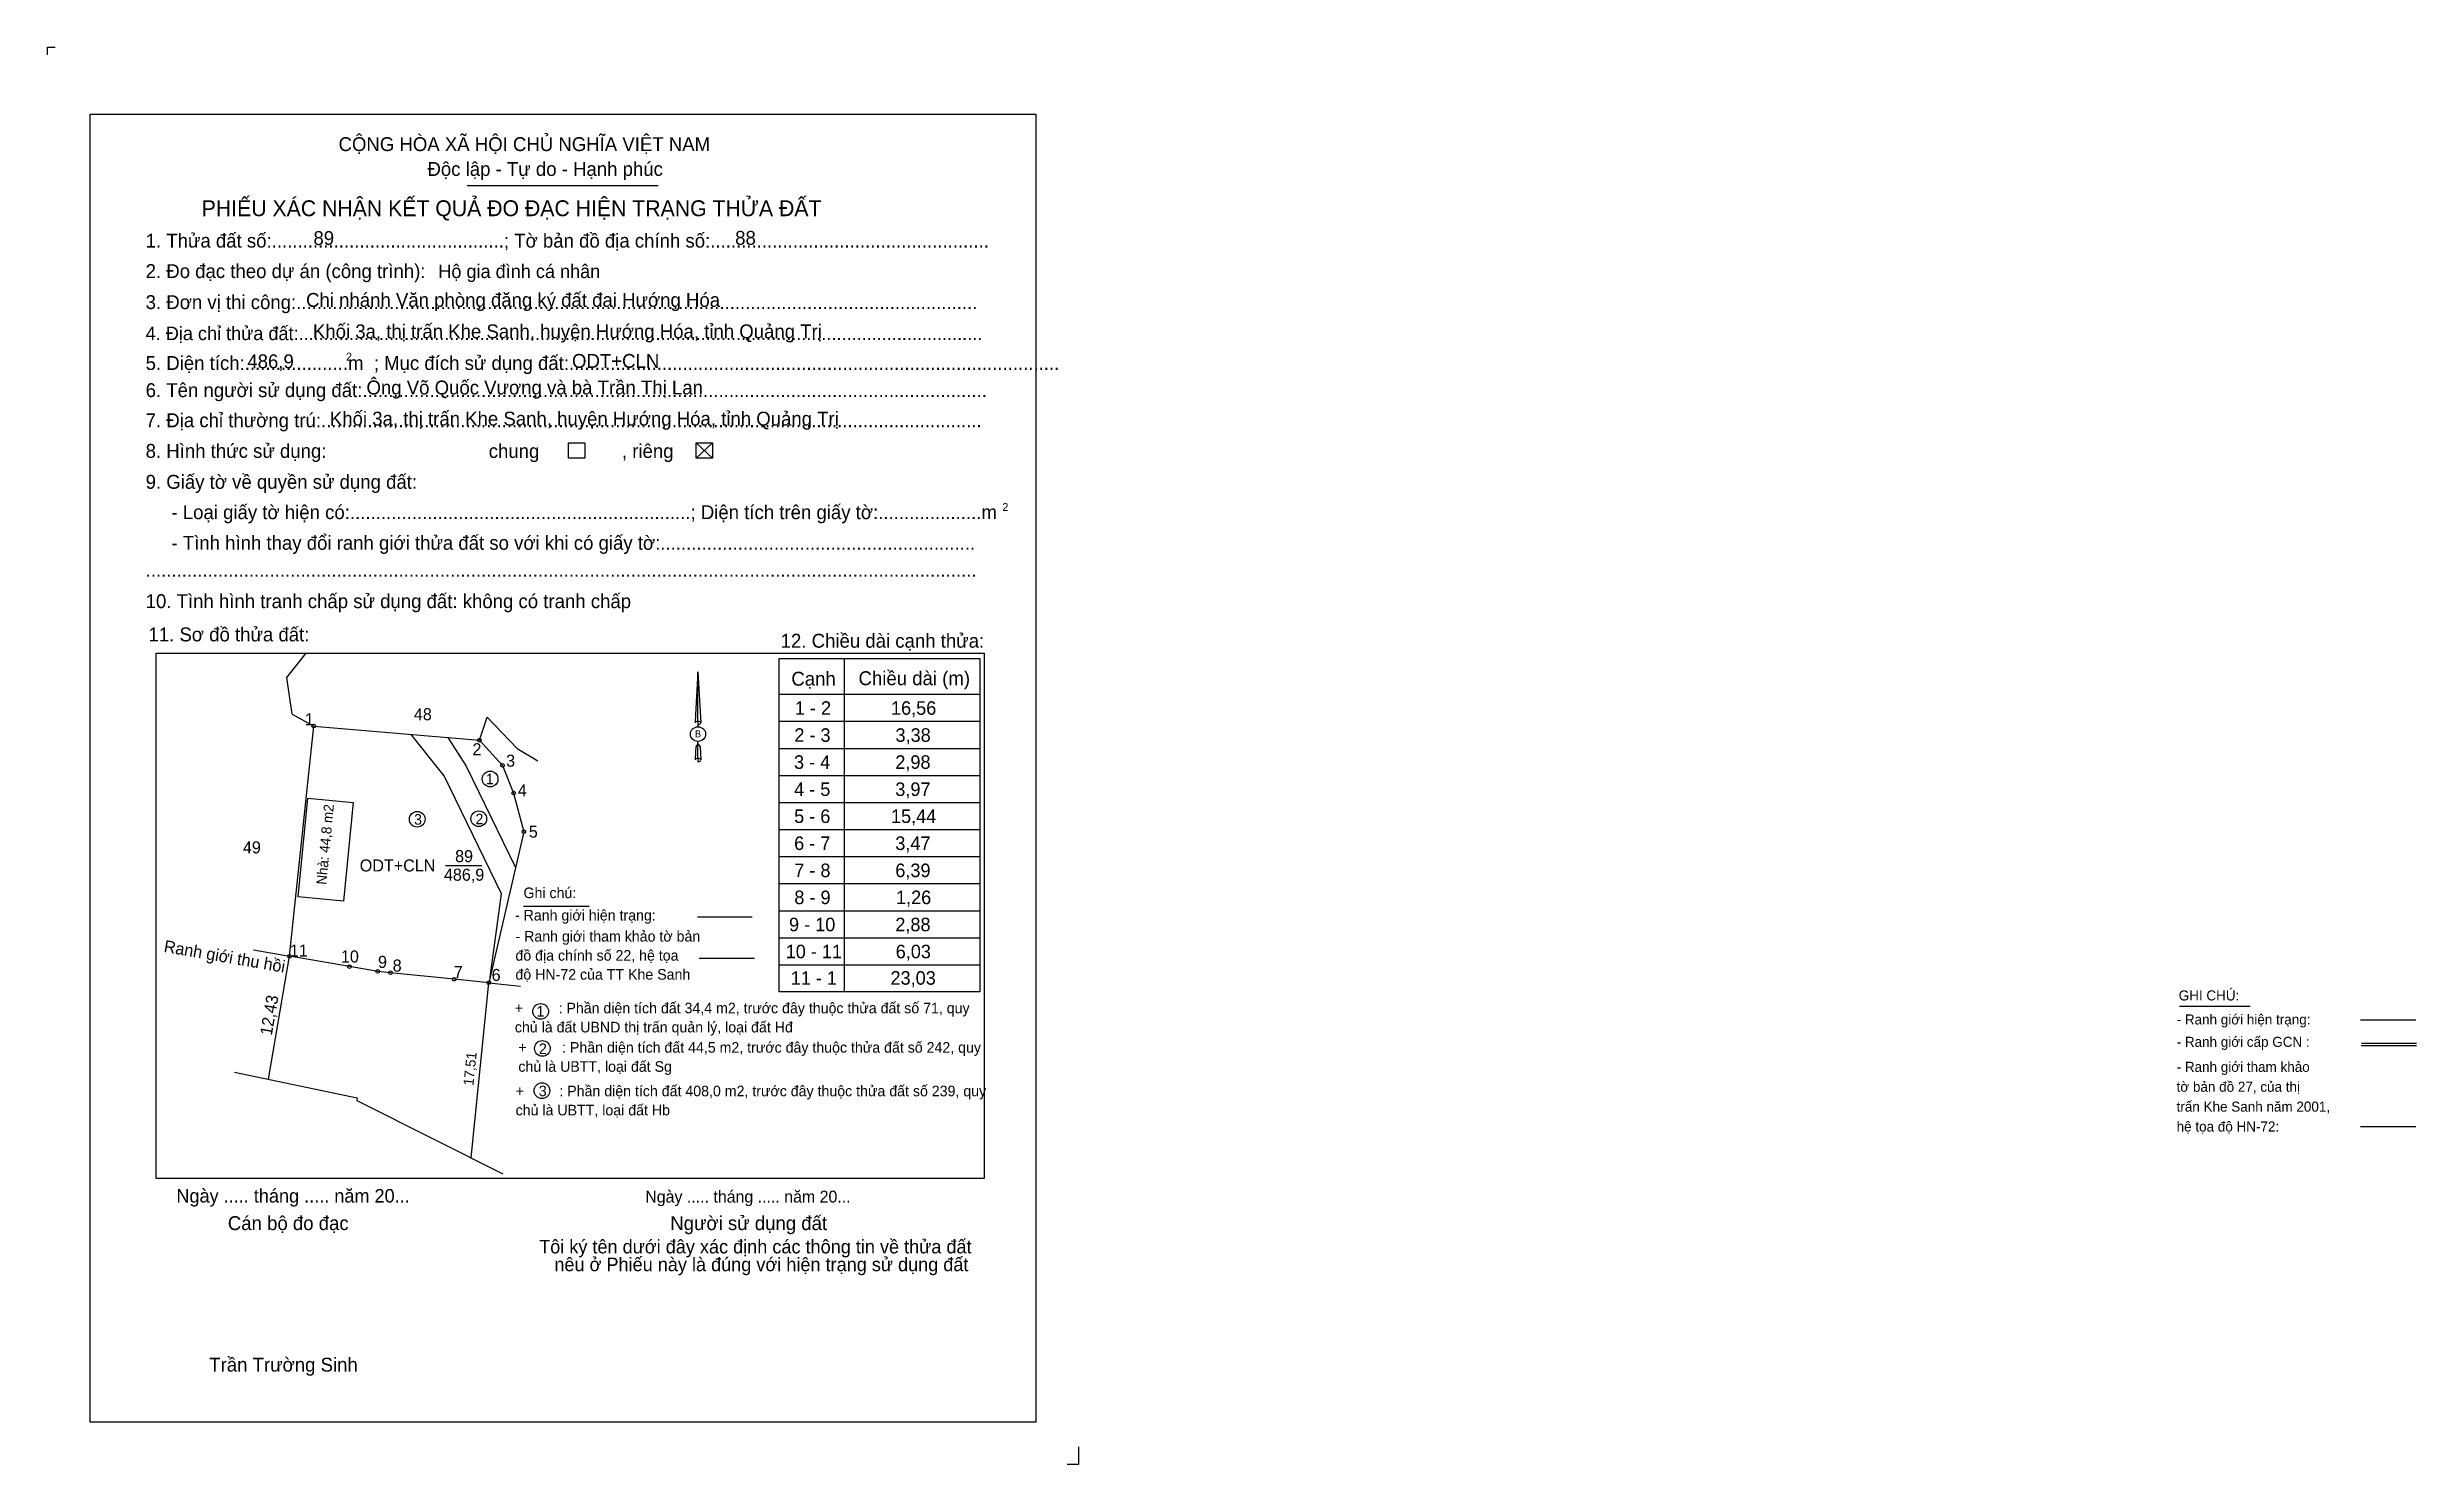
# Model space of a CAD drawing. Extents: x 552385 to 552621, y 1838127 to 1838268.
import ezdxf

# ---------------------------------------------------------------- set-up
doc = ezdxf.new("R2010")
doc.units = 0
for name, color, linetype in [('Level 1', 7, 'Continuous'), ('Level 10', 7, 'Continuous'), ('Level 13', 7, 'Continuous'), ('Level 14', 7, 'Continuous'), ('Level 16', 7, 'Continuous'), ('Level 18', 7, 'Continuous'), ('Level 2', 7, 'Continuous'), ('Level 20', 7, 'Continuous'), ('Level 25', 7, 'Continuous'), ('Level 48', 7, 'Continuous'), ('Level 5', 7, 'Continuous'), ('Level 50', 7, 'Continuous'), ('Level 6', 7, 'Continuous'), ('Level 9', 7, 'Continuous')]:
    doc.layers.add(name, color=color, linetype=linetype)

msp = doc.modelspace()

# ---------------------------------------------------------------- linework, layer by layer
at = {"layer": 'Level 1'}
for p, q in [((552389.26, 1838261.14), (552389.26, 1838261.14)), ((552426.78, 1838254.07), (552445.81, 1838254.07)), ((552449.59, 1838228.43), (552451.21, 1838226.92)), ((552449.59, 1838226.92), (552451.21, 1838228.43)), ((552464.3, 1838206.97), (552464.3, 1838173.78)), ((552432.4, 1838182.32), (552438.92, 1838182.32)), ((552449.71, 1838181.25), (552455.14, 1838181.25)), ((552449.87, 1838177.12), (552455.39, 1838177.12)), ((552597.23, 1838172.34), (552604.25, 1838172.34)), ((552615.25, 1838171), (552620.74, 1838171)), ((552615.32, 1838168.45), (552620.81, 1838168.45)), ((552615.34, 1838168.68), (552620.83, 1838168.68)), ((552615.25, 1838160.38), (552620.74, 1838160.38)), ((552483.39, 1838130.95), (552483.39, 1838130.95))]:
    msp.add_line(p, q, dxfattribs=at)
for points in [[(552395.82, 1838207.5), (552478.26, 1838207.5), (552478.26, 1838155.21), (552395.82, 1838155.21)], [(552457.84, 1838206.97), (552477.82, 1838206.97), (552477.82, 1838173.78), (552457.84, 1838173.78)]]:
    msp.add_lwpolyline(points, close=True, dxfattribs=at)
for centre in [(552429.07, 1838194.97), (552421.81, 1838190.96), (552427.94, 1838191.01), (552434.1, 1838171.83), (552434.27, 1838168.14), (552434.23, 1838163.94)]:
    msp.add_circle(centre, 0.781, dxfattribs=at)
at = {"layer": 'Level 10'}
msp.add_lwpolyline([(552432.43, 1838189.72), (552428.95, 1838174.68), (552425.5, 1838175.03), (552419.14, 1838175.68), (552417.89, 1838175.81), (552415.06, 1838176.3), (552409.11, 1838177.33), (552411.51, 1838200.23), (552428.01, 1838198.82), (552430.29, 1838196.32), (552431.41, 1838193.56), (552432.43, 1838189.72)], dxfattribs=at)
at = {"layer": 'Level 14'}
msp.add_lwpolyline([(552415.42, 1838192.63), (552414.48, 1838182.8), (552409.97, 1838183.23), (552410.91, 1838193.06), (552415.42, 1838192.63)], dxfattribs=at)
at = {"layer": 'Level 16'}
for p, q in [((552409.36, 1838201.43), (552411.51, 1838200.23)), ((552405.51, 1838177.95), (552409.11, 1838177.33)), ((552428.95, 1838174.68), (552432.08, 1838174.36))]:
    msp.add_line(p, q, dxfattribs=at)
for points in [[(552409.36, 1838201.43), (552408.82, 1838205.06), (552410.76, 1838207.5)], [(552428.01, 1838198.82), (552428.78, 1838201.12), (552431.75, 1838198), (552433.83, 1838196.77)], [(552429.08, 1838175.23), (552430.21, 1838183.55), (552424.48, 1838195.29), (552421.22, 1838199.4)], [(552424.86, 1838199.09), (552426.69, 1838196.24), (552431.61, 1838186.16)], [(552403.61, 1838165.79), (552415.84, 1838163.22), (552415.8, 1838162.97), (552423.54, 1838159.08), (552430.34, 1838155.67)]]:
    msp.add_lwpolyline(points, dxfattribs=at)
at = {"layer": 'Level 18'}
for p, q in [((552449.75, 1838205.64), (552449.52, 1838201.35)), ((552449.75, 1838205.64), (552450.04, 1838200.55)), ((552449.75, 1838205.64), (552450.04, 1838200.55)), ((552449.75, 1838200.73), (552449.75, 1838205.64)), ((552449.75, 1838205.64), (552450.04, 1838200.55)), ((552449.52, 1838201.35), (552449.47, 1838200.55)), ((552449.75, 1838200.73), (552449.75, 1838200.52)), ((552449.75, 1838200.52), (552449.75, 1838200.38)), ((552449.75, 1838200.38), (552449.75, 1838200.18)), ((552449.75, 1838200.38), (552449.75, 1838200.18)), ((552449.75, 1838200.38), (552449.75, 1838200.18)), ((552450.04, 1838200.55), (552450.04, 1838200.55)), ((552449.55, 1838198.18), (552449.52, 1838197.65)), ((552449.75, 1838198.47), (552449.55, 1838198.18)), ((552449.75, 1838198.47), (552449.75, 1838198.69)), ((552449.75, 1838198.47), (552449.75, 1838198.69)), ((552449.75, 1838198.47), (552449.75, 1838198.69)), ((552449.75, 1838198.47), (552449.97, 1838198.18)), ((552449.75, 1838198.47), (552449.97, 1838198.18)), ((552449.75, 1838198.47), (552449.97, 1838198.18)), ((552449.75, 1838197.03), (552449.75, 1838198.47)), ((552449.97, 1838198.18), (552450.04, 1838196.87)), ((552449.97, 1838198.18), (552450.04, 1838196.87)), ((552449.97, 1838198.18), (552450.04, 1838196.87)), ((552449.52, 1838197.65), (552449.47, 1838196.88)), ((552449.75, 1838197.03), (552449.75, 1838196.83)), ((552449.75, 1838196.83), (552449.75, 1838196.69)), ((552450.04, 1838196.87), (552450.04, 1838196.88))]:
    msp.add_line(p, q, dxfattribs=at)
for centre, start_param, end_param in [((552449.76, 1838200.55), 1.570796, 3.074452), ((552449.76, 1838200.55), 0.067141, 1.570796), ((552449.76, 1838200.55), 4.712389, 6.283185), ((552449.76, 1838196.86), 2.491069, 3.074278), ((552449.76, 1838196.86), 1.570796, 2.491069), ((552449.76, 1838196.86), 0.067141, 1.570796), ((552449.76, 1838196.86), 4.712389, 6.283185)]:
    msp.add_ellipse(centre, major_axis=(0.279, 0), ratio=0.614131, start_param=start_param, end_param=end_param, dxfattribs=at)
msp.add_ellipse((552449.76, 1838199.44), major_axis=(0.76, 0), ratio=0.952727, dxfattribs=at)
at = {"layer": 'Level 2'}
for points in [[(552385, 1838267.05), (552385, 1838267.81), (552385.76, 1838267.81)], [(552487.65, 1838128.48), (552487.65, 1838126.71), (552486.51, 1838126.71)]]:
    msp.add_lwpolyline(points, dxfattribs=at)
msp.add_lwpolyline([(552389.26, 1838261.14), (552483.39, 1838261.14), (552483.39, 1838130.95), (552389.26, 1838130.95)], close=True, dxfattribs=at)
at = {"layer": 'Level 20'}
for centre in [(552411.51, 1838200.23), (552428.01, 1838198.82), (552430.29, 1838196.32), (552431.41, 1838193.56), (552432.43, 1838189.72), (552409.11, 1838177.33), (552415.06, 1838176.3), (552417.89, 1838175.81), (552419.14, 1838175.68), (552425.5, 1838175.03), (552428.95, 1838174.68)]:
    msp.add_circle(centre, 0.183, dxfattribs=at)
at = {"layer": 'Level 25'}
for p, q in [((552457.84, 1838203.41), (552477.82, 1838203.41)), ((552457.84, 1838200.71), (552477.82, 1838200.71)), ((552457.84, 1838198.02), (552477.82, 1838198.02)), ((552457.84, 1838195.33), (552477.82, 1838195.33)), ((552457.84, 1838192.63), (552477.82, 1838192.63)), ((552457.84, 1838189.94), (552477.82, 1838189.94)), ((552457.84, 1838187.25), (552477.82, 1838187.25)), ((552457.84, 1838184.55), (552477.82, 1838184.55)), ((552457.84, 1838181.86), (552477.82, 1838181.86)), ((552457.84, 1838179.16), (552477.82, 1838179.16)), ((552457.84, 1838176.47), (552477.82, 1838176.47))]:
    msp.add_line(p, q, dxfattribs=at)
at = {"layer": 'Level 5'}
for p, q in [((552407, 1838165.08), (552409.11, 1838177.33)), ((552427.17, 1838157.26), (552428.95, 1838174.68))]:
    msp.add_line(p, q, dxfattribs=at)
at = {"layer": 'Level 50'}
for points in [[(552436.87, 1838228.43), (552438.49, 1838228.43), (552438.49, 1838226.92), (552436.87, 1838226.92)], [(552449.59, 1838228.43), (552451.21, 1838228.43), (552451.21, 1838226.92), (552449.59, 1838226.92)]]:
    msp.add_lwpolyline(points, close=True, dxfattribs=at)
at = {"layer": 'Level 6'}
msp.add_line((552424.62, 1838186.36), (552428.24, 1838186.36), dxfattribs=at)

# ---------------------------------------------------------------- texts
at = {"layer": 'Level 1'}
for s, height, p in [('CỘNG HÒA XÃ HỘI CHỦ NGHĨA VIỆT NAM', 1.3827, (552413.98, 1838257.48)), ('Độc lập - Tự do - Hạnh phúc', 1.3827, (552422.83, 1838255.01)), ('PHIẾU XÁC NHẬN KẾT QUẢ ĐO ĐẠC HIỆN TRẠNG THỬA ĐẤT', 1.5804, (552400.36, 1838251)), ('1. Thửa đất số:.............................................; Tờ bản đồ địa chính số:......................................................', 1.38272, (552394.78, 1838247.87)), ('2. Đo đạc theo dự án (công trình):', 1.3827, (552394.78, 1838244.84)), ('Hộ gia đình cá nhân', 1.3469, (552423.91, 1838244.84)), ('3. Đơn vị thi công:....................................................................................................................................', 1.38272, (552394.78, 1838241.75)), ('Chi nhánh Văn phòng đăng ký đất đai Hướng Hóa', 1.3827, (552410.75, 1838241.97)), ('4. Địa chỉ thửa đất:........................................................................................................................................', 1.34688, (552394.78, 1838238.66)), ('5. Diện tích:....................m  ; Mục đích sử dụng đất:...............................................................................................', 1.38272, (552394.78, 1838235.69)), ('2', 0.79, (552414.73, 1838236.62)), ('6. Tên người sử dụng đất:.........................................................................................................................', 1.38272, (552394.78, 1838232.99)), ('7. Địa chỉ thường trú:................................................................................................................................', 1.38272, (552394.78, 1838229.99)), ('chung                , riêng', 1.3827, (552428.93, 1838226.93)), ('9. Giấy tờ về quyền sử dụng đất:', 1.3827, (552394.78, 1838223.86)), ('     - Loại giấy tờ hiện có:..................................................................; Diện tích trên giấy tờ:....................m', 1.38272, (552394.78, 1838220.84)), ('2', 0.79, (552480.06, 1838221.65)), ('     - Tình hình thay đổi ranh giới thửa đất so với khi có giấy tờ:.............................................................', 1.38272, (552394.78, 1838217.79)), ('.................................................................................................................................................................', 1.38272, (552394.78, 1838215.1)), ('10. Tình hình tranh chấp sử dụng đất: không có tranh chấp', 1.3827, (552394.78, 1838211.98)), ('11. Sơ đồ thửa đất:', 1.3827, (552395.06, 1838208.67)), ('Ghi chú:', 1.055, (552432.39, 1838183.11)), ('GHI CHÚ:', 1.002, (552597.15, 1838172.92)), ('- Ranh giới hiện trạng:', 1.0024, (552596.94, 1838170.53)), ('- Ranh giới cấp GCN :', 1.0024, (552596.94, 1838168.3)), ('tờ bản đồ 27, của thị ', 1.0024, (552596.94, 1838163.83)), ('- Ranh giới tham khảo ', 1.0024, (552596.94, 1838165.81)), ('trấn Khe Sanh năm 2001, ', 1.0024, (552596.94, 1838161.85)), ('hệ tọa độ HN-72:', 1.0024, (552596.94, 1838159.87)), ('Ngày ..... tháng ..... năm 20...', 1.3469, (552397.84, 1838152.8)), ('Ngày ..... tháng ..... năm 20...', 1.1853, (552444.51, 1838152.8)), ('Cán bộ đo đạc', 1.3827, (552402.96, 1838150.06)), ('Người sử dụng đất', 1.3827, (552447, 1838150.06)), ('Tôi ký tên dưới đây xác định các thông tin về thửa đất', 1.3469, (552433.95, 1838147.74)), (' nêu ở Phiếu này là đúng với hiện trạng sử dụng đất', 1.3469, (552434.96, 1838145.97)), ('Trần Trường Sinh', 1.3827, (552401.11, 1838135.97))]:
    msp.add_text(s, height=height, dxfattribs=at).set_placement(p)
at = {"layer": 'Level 13'}
msp.add_text('48', height=1.2, dxfattribs=at).set_placement((552421.48, 1838200.82))
at = {"layer": 'Level 14'}
msp.add_text('Nhà: 44,8 m2', height=1, rotation=84.5322, dxfattribs=at).set_placement((552412.76, 1838184.41))
at = {"layer": 'Level 16'}
for s, height, p in [('1', 1.05, (552428.65, 1838194.45)), ('3', 1.05, (552421.5, 1838190.42)), ('2', 1.05, (552427.61, 1838190.46)), ('- Ranh giới hiện trạng:', 1.0546, (552431.54, 1838180.88)), ('- Ranh giới tham khảo tờ bản ', 1.0546, (552431.59, 1838178.78)), ('đồ địa chính số 22, hệ tọa ', 1.0546, (552431.59, 1838176.88)), ('độ HN-72 của TT Khe Sanh', 1.0546, (552431.59, 1838174.99)), ('+         : Phần diện tích đất 34,4 m2, trước đây thuộc thửa đất số 71, quy ', 1.0546, (552431.53, 1838171.64)), ('1', 1.05, (552433.68, 1838171.31)), ('chủ là đất UBND thị trấn quản lý, loại đất Hđ', 1.0546, (552431.53, 1838169.74)), ('+         : Phần diện tích đất 44,5 m2, trước đây thuộc thửa đất số 242, quy ', 1.0546, (552431.88, 1838167.72)), ('2', 1.05, (552433.93, 1838167.59)), ('chủ là UBTT, loại đất Sg', 1.0546, (552431.88, 1838165.82)), ('chủ là UBTT, loại đất Hb', 1.0546, (552431.61, 1838161.48)), ('+         : Phần diện tích đất 408,0 m2, trước đây thuộc thửa đất số 239, quy ', 1.0546, (552431.61, 1838163.38)), ('3', 1.05, (552433.92, 1838163.39))]:
    msp.add_text(s, height=height, dxfattribs=at).set_placement(p)
msp.add_text('Ranh giới thu hồi', height=1.2, rotation=350.1963, dxfattribs=at).set_placement((552396.53, 1838177.76))
at = {"layer": 'Level 18'}
msp.add_text('B', height=0.69, dxfattribs=at).set_placement((552449.45, 1838199.11))
at = {"layer": 'Level 25'}
for s, height, p in [('12. Chiều dài cạnh thửa:', 1.3827, (552457.99, 1838208.04)), ('Cạnh', 1.383, (552459.05, 1838204.26)), ('Chiều dài (m)', 1.3827, (552465.74, 1838204.31)), ('1 - 2', 1.347, (552459.4, 1838201.36)), ('16,56', 1.347, (552468.97, 1838201.36)), ('2 - 3', 1.347, (552459.35, 1838198.67)), ('3,38', 1.347, (552469.42, 1838198.67)), ('3 - 4', 1.347, (552459.32, 1838195.98)), ('2,98', 1.347, (552469.4, 1838195.98)), ('4 - 5', 1.347, (552459.33, 1838193.28)), ('3,97', 1.347, (552469.4, 1838193.28)), ('5 - 6', 1.347, (552459.33, 1838190.59)), ('15,44', 1.347, (552468.97, 1838190.59)), ('6 - 7', 1.347, (552459.33, 1838187.9)), ('3,47', 1.347, (552469.4, 1838187.9)), ('7 - 8', 1.347, (552459.34, 1838185.2)), ('6,39', 1.347, (552469.4, 1838185.2)), ('8 - 9', 1.347, (552459.35, 1838182.51)), ('1,26', 1.347, (552469.47, 1838182.51)), ('9 - 10', 1.347, (552458.82, 1838179.81)), ('2,88', 1.347, (552469.4, 1838179.81)), ('10 - 11', 1.347, (552458.49, 1838177.12)), ('6,03', 1.347, (552469.44, 1838177.12)), ('11 - 1', 1.347, (552458.99, 1838174.49)), ('23,03', 1.347, (552468.92, 1838174.49))]:
    msp.add_text(s, height=height, dxfattribs=at).set_placement(p)
at = {"layer": 'Level 48'}
msp.add_text('8. Hình thức sử dụng:', height=1.3828, dxfattribs=at).set_placement((552394.78, 1838226.94))
at = {"layer": 'Level 5'}
for s, height, rotation, p in [('12,43', 1.2, 80.1964, (552407.33, 1838169.38)), ('17,51', 1, 84.1672, (552427.4, 1838164.41))]:
    msp.add_text(s, height=height, rotation=rotation, dxfattribs=at).set_placement(p)
at = {"layer": 'Level 6'}
for s, height, p in [('89', 1.383, (552411.48, 1838248.13)), ('88', 1.383, (552453.46, 1838248.15)), ('Khối 3a, thị trấn Khe Sanh, huyện Hướng Hóa, tỉnh Quảng Trị', 1.3828, (552411.43, 1838238.84)), ('486,9', 1.383, (552404.9, 1838235.86)), ('ODT+CLN', 1.383, (552437.22, 1838235.9)), ('Ông Võ Quốc Vương và bà Trần Thị Lan', 1.3828, (552416.76, 1838233.25)), ('Khối 3a, thị trấn Khe Sanh, huyện Hướng Hóa, tỉnh Quảng Trị', 1.3828, (552413.12, 1838230.15)), ('49', 1.2, (552404.46, 1838187.56)), ('ODT+CLN', 1.2, (552416.09, 1838185.76)), ('89', 1.2, (552425.58, 1838186.69)), ('486,9', 1.2, (552424.47, 1838184.84))]:
    msp.add_text(s, height=height, dxfattribs=at).set_placement(p)
at = {"layer": 'Level 9'}
for s, p in [('1', (552410.62, 1838200.31)), ('2', (552427.31, 1838197.33)), ('3', (552430.66, 1838196.19)), ('4', (552431.83, 1838193.24)), ('5', (552432.92, 1838189.13)), ('11', (552409.13, 1838177.29)), ('10', (552414.22, 1838176.7)), ('9', (552417.91, 1838176.16)), ('8', (552419.37, 1838175.8)), ('7', (552425.46, 1838175.15)), ('6', (552429.22, 1838174.86))]:
    msp.add_text(s, height=1.2, dxfattribs=at).set_placement(p)

doc.saveas('drawing.dxf')
